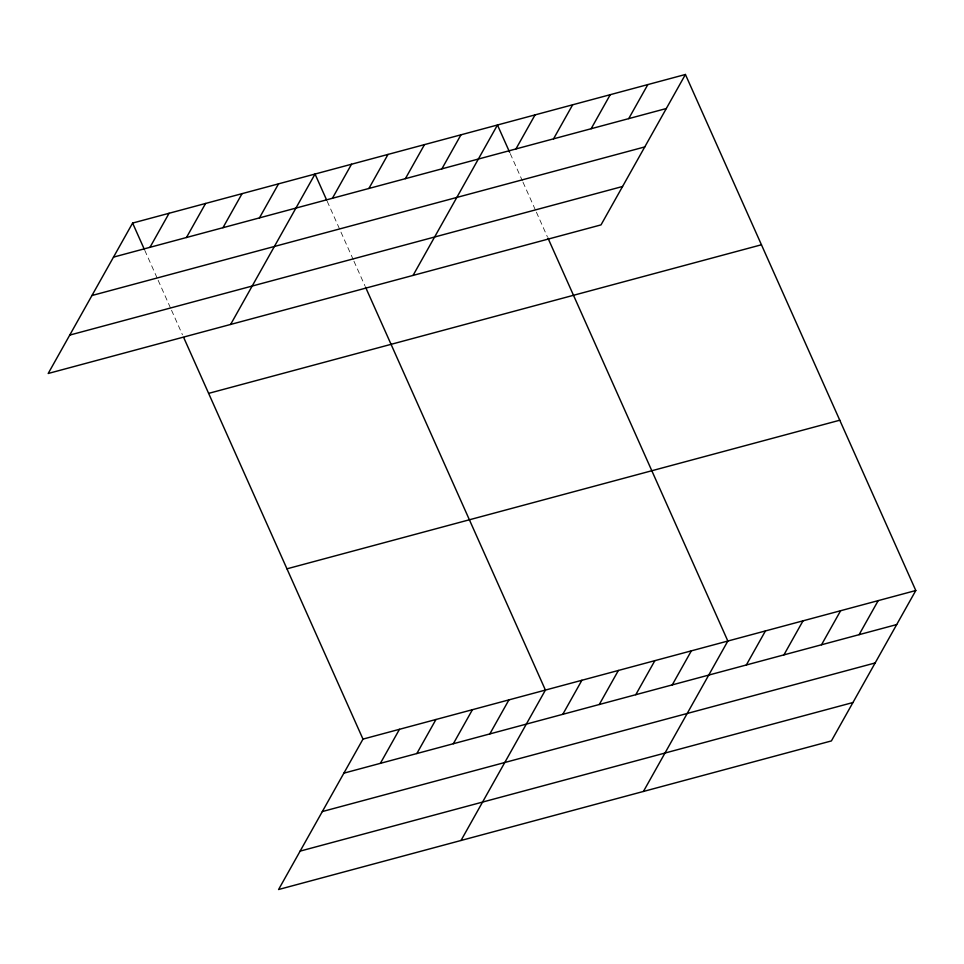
<?xml version="1.0" encoding="UTF-8"?>
<svg xmlns="http://www.w3.org/2000/svg" width="964" height="964" viewBox="0 0 964 964"><rect width="100%" height="100%" fill="white"/><g stroke="black" fill="none" stroke-linecap="round" stroke-linejoin="round"><path stroke-width="0.72" stroke-dasharray="4.82 3.62" d="M510.233 153.613L522.404 180.858M523.006 182.22L535.779 210.827M536.394 212.188L547.335 236.71M327.194 201.283L353.354 259.87M353.957 261.232L364.91 285.754M144.769 250.327L157.542 278.933M158.144 280.295L170.917 308.902M171.532 310.263L182.473 334.785"/><path stroke-width="1.45" d="M685.416 74.481L132.61 223.07L48.2 373.478L601.018 224.889L685.416 74.481L915.8 590.522L831.39 740.93L278.584 889.519L362.982 739.111L915.8 590.522M149.986 247.314L169.086 213.273M186.474 237.506L205.573 203.464M222.961 227.697L242.06 193.656M259.449 217.888L278.548 183.847M230.625 324.446L315.035 174.038L326.591 199.922M332.411 198.271L351.523 164.229M368.899 188.474L388.01 154.421M405.386 178.665L424.497 144.612M441.874 168.857L460.973 134.815M413.062 275.415L497.46 125.007L509.631 152.252M515.945 148.938L535.056 114.897M553.541 138.84L572.652 104.799M591.137 128.73L610.236 94.689M628.721 118.632L647.832 84.591M380.37 763.343L399.47 729.302M416.846 753.535L435.957 719.493M453.333 743.738L472.444 709.685M489.82 733.929L508.932 699.876M461.009 840.488L545.419 690.079L365.513 287.115M562.795 714.312L581.894 680.271M599.283 704.503L618.382 670.462M635.77 694.695L654.869 660.653M672.257 684.886L691.357 650.845M643.434 791.444L727.844 641.036L547.95 238.072M746.329 664.979L765.44 630.938M783.925 654.869L803.024 620.828M821.509 644.771L840.62 610.73M859.105 634.661L878.204 600.62M113.499 257.123L666.317 108.522M91.954 295.514L644.771 146.926M69.745 335.086L622.563 186.486M208.634 393.372L761.452 244.772M286.959 568.82L839.777 420.22M343.883 773.152L896.701 624.564M322.325 811.555L875.143 662.955M300.129 851.116L852.947 702.527M132.61 223.07L144.166 248.965M183.69 337.508L362.982 739.111"/></g></svg>
